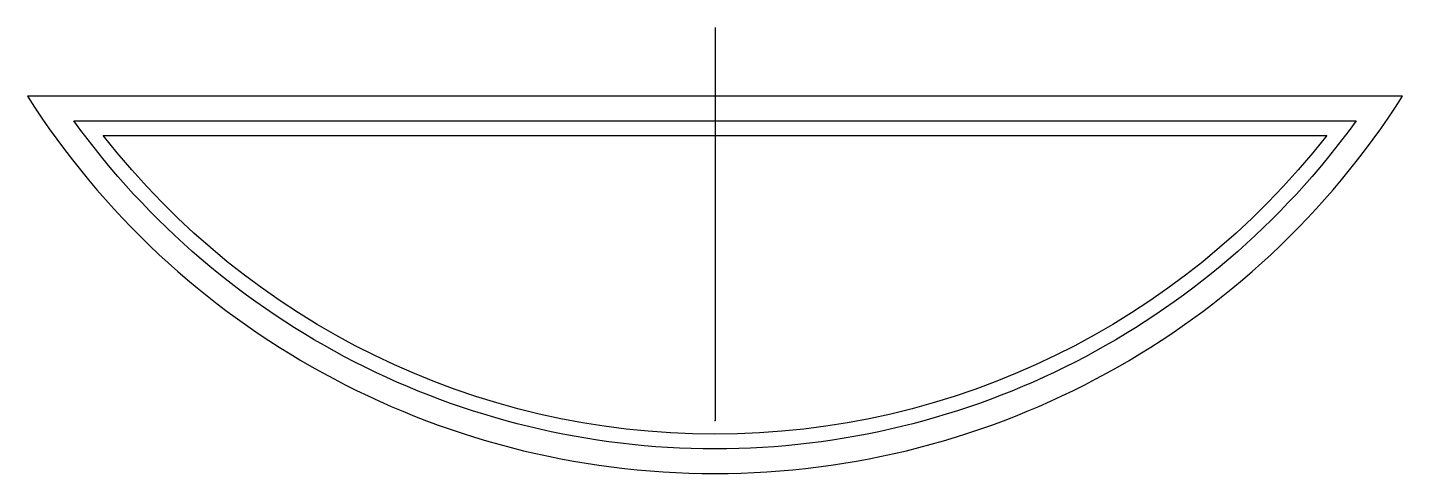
# Model space of a CAD drawing. Header units: millimetres. Extents: x -70 to 70, y -5 to 40.
import ezdxf

# ---------------------------------------------------------------- set-up
doc = ezdxf.new("R2010")
doc.units = ezdxf.units.MM
doc.layers.get('0').update_dxf_attribs({"linetype": 'CONTINUOUS'})

msp = doc.modelspace()

# ---------------------------------------------------------------- linework, layer by layer
msp.add_line((0, 40), (0, 0))
for points in [[(0, 33), (-70, 33, 0.548597), (70, 33)], [(0, 30.5), (65.28, 30.5, -0.511638), (-65.28, 30.5)], [(0, 29), (62.28, 29, -0.488121), (-62.28, 29)]]:
    msp.add_lwpolyline(points, format="xyb", close=True)
msp.add_point((0, 0))

doc.saveas('drawing.dxf')
